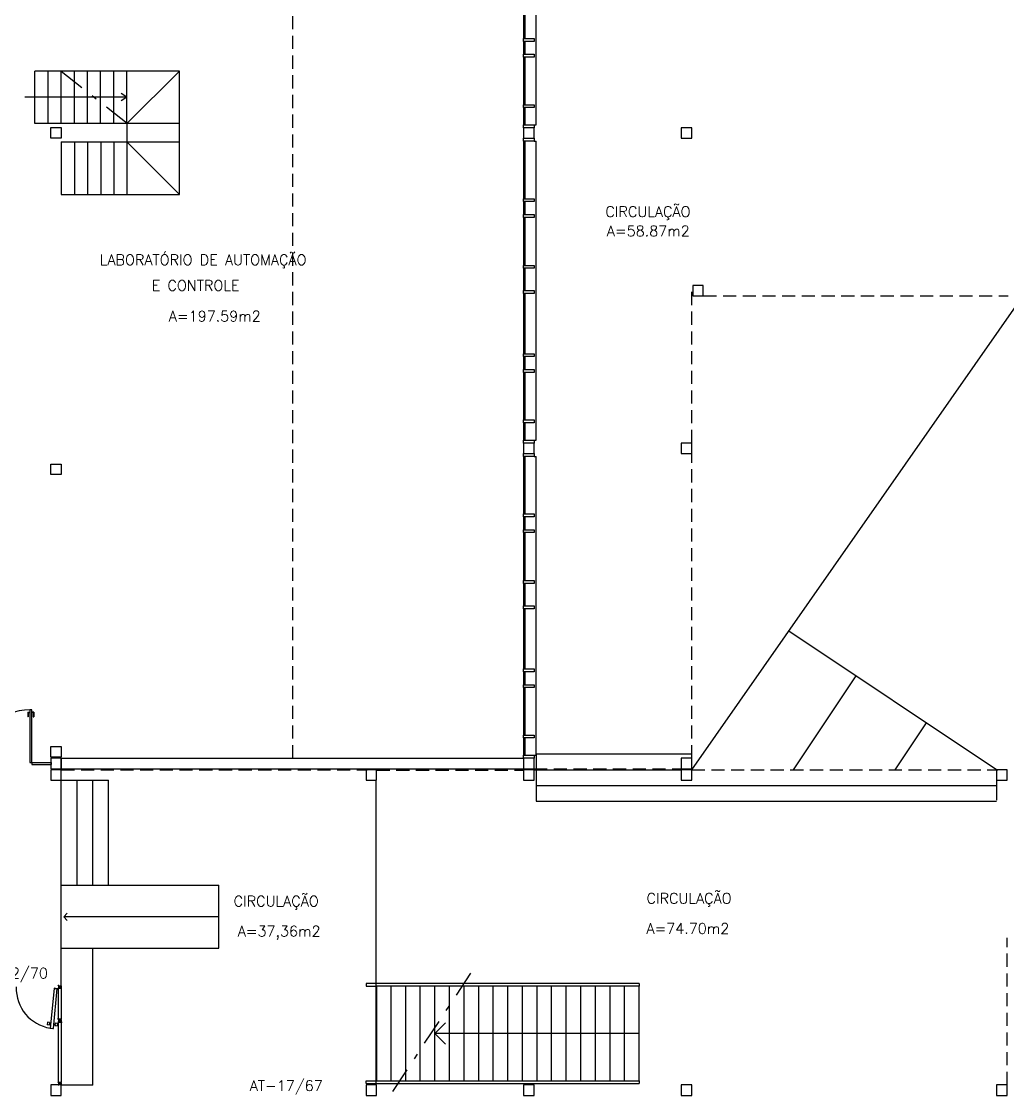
# Model space of a CAD drawing. Header units: centimetres. Extents: x -214 to 72, y 205 to 367.
# Drawn here: x -199.59 to -180.83, y 278.9 to 299.34 of the extents above; entities that cross this region are included whole.
import ezdxf

# ---------------------------------------------------------------- set-up
doc = ezdxf.new("R2010")
doc.units = ezdxf.units.CM
doc.header["$MEASUREMENT"] = 0
doc.linetypes.add('DASHDOT', pattern=[1, 0.5, -0.25, 0, -0.25])
doc.linetypes.add('HIDDEN', pattern=[0.375, 0.25, -0.125])
doc.layers.get('0').update_dxf_attribs({"linetype": 'CONTINUOUS'})
for name, color, linetype in [('1', 1, 'CONTINUOUS'), ('2', 2, 'CONTINUOUS'), ('ALV', 2, 'CONTINUOUS'), ('AR-ATT01-EFL', 1, 'CONTINUOUS'), ('DIV', 2, 'CONTINUOUS'), ('ENDEREÇO NOVO', 2, 'CONTINUOUS'), ('ESQ', 1, 'CONTINUOUS'), ('ESTRUT', 3, 'CONTINUOUS'), ('PISO', 1, 'CONTINUOUS'), ('PROJ', 1, 'HIDDEN'), ('PROJEÇÃO', 1, 'HIDDEN'), ('TEXTO', 2, 'CONTINUOUS')]:
    doc.layers.add(name, color=color, linetype=linetype)
doc.styles.add('UNB-100', font='simplex.shx', dxfattribs={"height": 0.2})

# ---------------------------------------------------------------- blocks, each defined once
blk = doc.blocks.new('ESQ6')
at = {"layer": 'ESQ'}
for p, q in [((-0.24, 5.745), (-0.24, 0.055)), ((-0.2, 5.745), (-0.24, 5.745)), ((-0.2, 5.745), (-0.2, 5.745)), ((-0.025, 5.415), (-0.025, 5.745)), ((0, 5.415), (0, 5.745)), ((-0.025, 4.455), (-0.025, 5.36)), ((0, 4.455), (0, 5.36)), ((-0.025, 4.155), (-0.025, 4.4)), ((0, 4.155), (0, 4.4)), ((-0.025, 2.955), (-0.025, 4.1)), ((0, 2.955), (0, 4.1)), ((-0.025, 2.475), (-0.025, 2.9)), ((0, 2.475), (0, 2.9)), ((-0.025, 1.505), (-0.025, 2.42)), ((0, 1.505), (0, 2.42)), ((-0.025, 1.205), (-0.025, 1.45)), ((0, 1.205), (0, 1.45)), ((-0.025, 0.055), (-0.025, 1.15)), ((0, 0.055), (0, 1.15)), ((-0.2, 0.055), (-0.24, 0.055))]:
    blk.add_line(p, q, dxfattribs=at)
for points in [[(0, 5.745), (-0.2, 5.745), (-0.2, 5.8), (0, 5.8)], [(0, 5.36), (-0.2, 5.36), (-0.2, 5.415), (0, 5.415)], [(0, 4.4), (-0.2, 4.4), (-0.2, 4.455), (0, 4.455)], [(0, 4.1), (-0.2, 4.1), (-0.2, 4.155), (0, 4.155)], [(0, 2.9), (-0.2, 2.9), (-0.2, 2.955), (0, 2.955)], [(0, 2.42), (-0.2, 2.42), (-0.2, 2.475), (0, 2.475)], [(0, 1.45), (-0.2, 1.45), (-0.2, 1.505), (0, 1.505)], [(0, 1.15), (-0.2, 1.15), (-0.2, 1.205), (0, 1.205)], [(0, 0), (-0.2, 0), (-0.2, 0.055), (0, 0.055)]]:
    blk.add_lwpolyline(points, close=True, dxfattribs=at)
blk = doc.blocks.new('PDFT')
at = {"color": 1}
for p, q in [((0.318, 0.979), (0.318, 0.889)), ((0.318, 0.979), (0.358, 0.979)), ((0.328, 0.889), (0.318, 0.889)), ((0.328, 0.969), (0.328, 0.889)), ((0.328, 0.969), (0.358, 0.969)), ((0.433, 0.979), (0.393, 0.979)), ((0.423, 0.969), (0.393, 0.969)), ((0.423, 0.969), (0.423, 0.889)), ((0.423, 0.889), (0.433, 0.889)), ((0.433, 0.979), (0.433, 0.889)), ((2.362, 0.979), (2.362, 0.889)), ((2.362, 0.979), (2.402, 0.979)), ((2.372, 0.889), (2.362, 0.889)), ((2.372, 0.969), (2.372, 0.889)), ((2.372, 0.969), (2.402, 0.969)), ((2.477, 0.979), (2.437, 0.979)), ((2.467, 0.969), (2.437, 0.969)), ((2.467, 0.969), (2.467, 0.889)), ((2.467, 0.889), (2.477, 0.889)), ((2.477, 0.979), (2.477, 0.889))]:
    blk.add_line(p, q, dxfattribs=at)
at = {"color": 2}
for p, q in [((0.358, 0.018), (0.358, 1.019)), ((0.358, 1.019), (0.393, 1.019)), ((0.393, 1.019), (0.393, 0.018)), ((2.402, 1.019), (2.402, 0.018)), ((2.437, 1.019), (2.402, 1.019)), ((2.437, 0.018), (2.437, 1.019)), ((0.358, 0.018), (0, 0.017)), ((0, 0.017), (0, -0.017)), ((0.393, 0.018), (0.358, 0.018)), ((0.358, 0.018), (0.358, -0.017)), ((2.402, 0.018), (2.437, 0.018)), ((2.437, 0.017), (2.437, -0.017)), ((2.437, 0.017), (2.805, 0.017)), ((2.805, 0.017), (2.805, -0.017)), ((0, -0.017), (0.358, -0.017)), ((2.437, -0.017), (2.805, -0.017))]:
    blk.add_line(p, q, dxfattribs=at)
at = {"color": 1}
for centre, start, end in [((0.393, 0.018), 0.0837, 90), ((2.402, 0.018), 90, 179.9163)]:
    blk.add_arc(centre, 1.002, start, end, dxfattribs=at)
blk = doc.blocks.new('MTDIV')
for p, q in [((-0.0285, 0.0185), (-0.0285, 0.0285)), ((-0.0185, 0.0285), (-0.0285, 0.0285)), ((-0.0265, 0.0185), (-0.0285, 0.0185)), ((-0.0265, 0.0235), (-0.0265, 0.0265)), ((-0.0265, 0.0265), (-0.0185, 0.0265)), ((-0.0265, 0.0235), (0.0265, 0.0235)), ((-0.0215, 0.0235), (-0.0265, 0.0235)), ((-0.0265, 0.0185), (-0.0265, 0.0215)), ((-0.0265, 0.0215), (-0.0235, 0.0215)), ((-0.0235, 0.0215), (-0.0235, -0.0215)), ((-0.0215, 0.0235), (-0.0215, 0.0215)), ((-0.0215, 0.0215), (0.0215, 0.0215)), ((-0.0215, 0.0195), (0.0195, 0.0195)), ((-0.0215, 0.0195), (-0.0215, -0.0195)), ((-0.0185, 0.0265), (-0.0185, 0.0285)), ((-0.0049, 0), (0.0049, 0)), ((0, -0.0049), (0, 0.0049)), ((0.0195, 0.0095), (0.0115, 0.0095)), ((0.0115, 0.0095), (0.0115, 0.0075)), ((0.0215, 0.0075), (0.0115, 0.0075)), ((0.0135, 0.0075), (0.0135, 0.0055)), ((0.0215, 0.0055), (0.0135, 0.0055)), ((0.0185, 0.0265), (0.0185, 0.0285)), ((0.0185, 0.0285), (0.0285, 0.0285)), ((0.0185, 0.0265), (0.0265, 0.0265)), ((0.0195, 0.0195), (0.0195, 0.0095)), ((0.0215, 0.0235), (0.0215, 0.0075)), ((0.0215, 0.0235), (0.0265, 0.0235)), ((0.0215, 0.0055), (0.0215, -0.0055)), ((0.0235, 0.0215), (0.0235, -0.0215)), ((0.0265, 0.0215), (0.0235, 0.0215)), ((0.0265, 0.0235), (0.0265, 0.0265)), ((0.0265, 0.0185), (0.0265, 0.0215)), ((0.0265, 0.0185), (0.0285, 0.0185)), ((0.0285, 0.0185), (0.0285, 0.0285)), ((-0.0285, -0.0185), (-0.0285, -0.0285)), ((-0.0285, -0.0185), (-0.0265, -0.0185)), ((-0.0185, -0.0285), (-0.0285, -0.0285)), ((-0.0265, -0.0185), (-0.0265, -0.0215)), ((-0.0265, -0.0215), (-0.0235, -0.0215)), ((0.0265, -0.0235), (-0.0265, -0.0235)), ((-0.0265, -0.0235), (-0.0265, -0.0265)), ((-0.0215, -0.0235), (-0.0265, -0.0235)), ((-0.0185, -0.0265), (-0.0265, -0.0265)), ((-0.0215, -0.0195), (0.0195, -0.0195)), ((-0.0215, -0.0215), (0.0215, -0.0215)), ((-0.0215, -0.0215), (-0.0215, -0.0235)), ((-0.0185, -0.0265), (-0.0185, -0.0285)), ((0.0215, -0.0075), (0.0115, -0.0075)), ((0.0115, -0.0075), (0.0115, -0.0095)), ((0.0195, -0.0095), (0.0115, -0.0095)), ((0.0215, -0.0055), (0.0135, -0.0055)), ((0.0135, -0.0055), (0.0135, -0.0075)), ((0.0185, -0.0265), (0.0185, -0.0285)), ((0.0265, -0.0265), (0.0185, -0.0265)), ((0.0185, -0.0285), (0.0285, -0.0285)), ((0.0195, -0.0095), (0.0195, -0.0195)), ((0.0215, -0.0075), (0.0215, -0.0235)), ((0.0215, -0.0235), (0.0265, -0.0235)), ((0.0265, -0.0215), (0.0235, -0.0215)), ((0.0265, -0.0185), (0.0265, -0.0215)), ((0.0285, -0.0185), (0.0265, -0.0185)), ((0.0265, -0.0235), (0.0265, -0.0265)), ((0.0285, -0.0185), (0.0285, -0.0285))]:
    blk.add_line(p, q)
blk = doc.blocks.new('A$C34F976D8')
at = {"layer": 'DIV'}
blk.add_blockref('MTDIV', (0.028, 0.028), dxfattribs=at)
blk = doc.blocks.new('DIV12')
for p, q in [((-0.005, 0), (0.005, 0)), ((0, -0.005), (0, 0.005)), ((0.024, 0.018), (0.028, 0.018)), ((0.024, 0.018), (0.024, 0.016)), ((0.024, 0.016), (0.028, 0.016)), ((0.028, 0.03), (0.043, 0.03)), ((0.028, 0.018), (0.028, 0.03)), ((0.028, -0.017), (0.028, 0.016)), ((0.03, 0.028), (1.169, 0.028)), ((0.03, -0.029), (0.03, 0.028)), ((0.043, 0.03), (0.043, 0.028)), ((0.024, -0.017), (0.028, -0.017)), ((0.024, -0.017), (0.024, -0.019)), ((0.024, -0.019), (0.028, -0.019)), ((0.028, -0.031), (0.028, -0.019)), ((0.028, -0.031), (0.043, -0.031)), ((0.03, -0.029), (1.169, -0.029)), ((0.043, -0.029), (0.043, -0.031))]:
    blk.add_line(p, q)
blk = doc.blocks.new('PLXE')
at = {"color": 1}
for p, q in [((0.043, 0.69), (0.048, 0.74)), ((0.082, 0.686), (0.043, 0.69)), ((0.087, 0.736), (0.048, 0.74)), ((0.082, 0.686), (0.084, 0.701)), ((0.112, 0.698), (0.084, 0.701)), ((0.086, 0.721), (0.087, 0.736)), ((0.114, 0.718), (0.086, 0.721)), ((0.169, 0.693), (0.197, 0.69)), ((0.171, 0.713), (0.199, 0.71)), ((0.195, 0.675), (0.197, 0.69)), ((0.195, 0.675), (0.235, 0.671)), ((0.199, 0.71), (0.2, 0.725)), ((0.2, 0.725), (0.24, 0.721)), ((0.235, 0.671), (0.24, 0.721))]:
    blk.add_line(p, q, dxfattribs=at)
at = {"color": 2}
for p, q in [((0.121, 0.788), (0.047, 0.032)), ((0.178, 0.782), (0.103, 0.027)), ((0.119, 0.79), (0.118, 0.776)), ((0.118, 0.776), (0.12, 0.776)), ((0.131, 0.789), (0.119, 0.79)), ((0.178, 0.782), (0.121, 0.788)), ((0.131, 0.794), (0.133, 0.794)), ((0.131, 0.794), (0.131, 0.789)), ((0.133, 0.794), (0.133, 0.789)), ((0.166, 0.786), (0.133, 0.789)), ((0.166, 0.791), (0.168, 0.79)), ((0.166, 0.791), (0.166, 0.786)), ((0.168, 0.79), (0.168, 0.785)), ((0.18, 0.784), (0.168, 0.785)), ((0.176, 0.77), (0.178, 0.77)), ((0.18, 0.784), (0.178, 0.77)), ((-0.008, 0), (0.008, 0)), ((0, 0.006), (0, -0.007)), ((0.044, 0.031), (0.046, 0.045)), ((0.056, 0.029), (0.044, 0.031)), ((0.046, 0.045), (0.048, 0.045)), ((0.103, 0.027), (0.047, 0.032)), ((0.056, 0.024), (0.056, 0.029)), ((0.056, 0.024), (0.058, 0.024)), ((0.091, 0.026), (0.058, 0.029)), ((0.058, 0.024), (0.058, 0.029)), ((0.091, 0.021), (0.091, 0.026)), ((0.091, 0.021), (0.093, 0.021)), ((0.105, 0.025), (0.093, 0.026)), ((0.093, 0.021), (0.093, 0.026)), ((0.104, 0.039), (0.106, 0.039)), ((0.105, 0.025), (0.106, 0.039))]:
    blk.add_line(p, q, dxfattribs=at)
at = {"color": 1}
blk.add_arc((0.065, 0.028), 0.764, 357.9063, 81.358, dxfattribs=at)

msp = doc.modelspace()

# ---------------------------------------------------------------- linework, layer by layer
at = {"layer": '1'}
msp.add_lwpolyline([(-187.835, 280.078), (-191.724, 280.078), (-191.522, 280.28), (-191.724, 280.078), (-191.522, 279.875)], dxfattribs=at)
at = {"layer": '2'}
for p, q in [((-199.035, 297.123, -0.009), (-199.035, 297.323, -0.009)), ((-199.035, 297.323, -0.009), (-198.835, 297.323, -0.009)), ((-198.835, 297.323, -0.009), (-198.835, 297.123, -0.009)), ((-198.835, 297.123, -0.009), (-199.035, 297.123, -0.009)), ((-199.035, 290.718), (-199.035, 290.918)), ((-199.035, 290.918), (-198.835, 290.918)), ((-198.835, 290.718), (-199.035, 290.718)), ((-198.835, 290.918), (-198.835, 290.718)), ((-199.035, 285.338), (-199.035, 285.538)), ((-199.035, 285.538), (-198.835, 285.538)), ((-198.835, 285.538), (-198.835, 285.338)), ((-198.835, 285.338), (-199.035, 285.338))]:
    msp.add_line(p, q, dxfattribs=at)
at = {"layer": 'ALV', "ltscale": 10}
for p, q in [((-199.087, 298.398, 0.006), (-199.337, 298.398, 0.006)), ((-196.587, 298.398, -0.231), (-199.087, 298.398, 0.006)), ((-197.585, 297.398, 0.042), (-196.587, 298.398, -0.231)), ((-196.587, 296.048, -0.231), (-196.587, 298.398, 0.006)), ((-196.587, 297.398, 0.006), (-199.337, 297.398, 0.006)), ((-198.835, 297.048, 0.042), (-198.835, 296.048, -0.009)), ((-197.585, 297.048, 0.042), (-196.587, 296.048, -0.231)), ((-198.835, 296.048, 0.079), (-197.952, 296.048, 0.047))]:
    msp.add_line(p, q, dxfattribs=at)
at = {"layer": 'ALV'}
for p, q in [((-199.337, 297.398, -0.294), (-199.337, 298.398, -0.294)), ((-199.087, 297.398, -0.294), (-199.087, 298.398, -0.294)), ((-198.837, 297.398, -0.294), (-198.837, 298.398, -0.294)), ((-198.587, 297.398, -0.294), (-198.587, 298.398, -0.294)), ((-198.337, 297.398, -0.294), (-198.337, 298.398, -0.294)), ((-198.087, 297.398, -0.294), (-198.087, 298.398, -0.294)), ((-197.837, 297.398, -0.294), (-197.837, 298.398, -0.294)), ((-197.587, 297.398, -0.294), (-197.587, 298.398, -0.294)), ((-199.035, 285.318), (-199.035, 285.118)), ((-198.835, 285.318), (-190.035, 285.318)), ((-198.835, 285.318), (-198.835, 285.118)), ((-190.035, 285.318), (-190.035, 285.118)), ((-198.835, 285.118), (-190.035, 285.118)), ((-192.835, 279.098), (-192.835, 279.098)), ((-187.835, 279.178), (-187.835, 279.127)), ((-187.835, 279.178), (-187.835, 279.178)), ((-187.835, 279.178), (-187.835, 279.178))]:
    msp.add_line(p, q, dxfattribs=at)
at = {"layer": 'ALV', "linetype": 'HIDDEN', "ltscale": 10}
for p, q in [((-197.585, 297.398, 0.06), (-197.585, 296.048, -0.009)), ((-198.835, 297.048, 0.079), (-196.587, 297.048, -0.003)), ((-198.585, 297.048, 0.042), (-198.585, 296.048, -0.009)), ((-198.335, 297.048, 0.042), (-198.335, 296.048, -0.009)), ((-198.085, 297.048, 0.042), (-198.085, 296.048, -0.009)), ((-197.835, 297.048, 0.042), (-197.835, 296.048, -0.009)), ((-197.952, 296.048, 0.092), (-196.587, 296.048, -0.231))]:
    msp.add_line(p, q, dxfattribs=at)
at = {"layer": 'AR-ATT01-EFL'}
for p, q in [((-197.587, 297.898, 0.006), (-199.529, 297.898, 0.006)), ((-197.587, 297.898, 0.006), (-197.695, 297.968, 0.006)), ((-197.587, 297.898, 0.006), (-197.695, 297.829, 0.006)), ((-198.785, 282.3), (-198.726, 282.37)), ((-198.785, 282.3), (-198.726, 282.231))]:
    msp.add_line(p, q, dxfattribs=at)
msp.add_lwpolyline([(-195.835, 282.3), (-198.785, 282.3)], dxfattribs=at)
at = {"layer": 'DIV'}
for p, q in [((-198.892, 280.936), (-198.892, 280.357)), ((-198.835, 280.936), (-198.835, 280.357)), ((-198.892, 280.369), (-198.894, 280.369)), ((-198.894, 280.355), (-198.894, 280.369)), ((-198.894, 280.355), (-198.882, 280.355)), ((-198.892, 280.357), (-198.835, 280.357)), ((-198.882, 280.35), (-198.882, 280.355)), ((-198.88, 280.35), (-198.882, 280.35)), ((-198.88, 280.355), (-198.847, 280.355)), ((-198.88, 280.35), (-198.88, 280.355)), ((-198.847, 280.35), (-198.847, 280.355)), ((-198.845, 280.35), (-198.847, 280.35)), ((-198.845, 280.355), (-198.833, 280.355)), ((-198.845, 280.35), (-198.845, 280.355)), ((-198.833, 280.369), (-198.835, 280.369)), ((-198.833, 280.355), (-198.833, 280.369))]:
    msp.add_line(p, q, dxfattribs=at)
at = {"layer": 'ESTRUT'}
for points in [[(-189.835, 297.318), (-190.035, 297.318), (-190.035, 297.118), (-189.835, 297.118)], [(-186.835, 297.318), (-187.035, 297.318), (-187.035, 297.118), (-186.835, 297.118)], [(-186.615, 294.318), (-186.815, 294.318), (-186.815, 294.118), (-186.615, 294.118)], [(-189.835, 291.318), (-190.035, 291.318), (-190.035, 291.118), (-189.835, 291.118)], [(-186.835, 291.318), (-187.035, 291.318), (-187.035, 291.118), (-186.835, 291.118)], [(-198.835, 285.318), (-199.035, 285.318), (-199.035, 285.118), (-198.835, 285.118)], [(-189.835, 285.318), (-190.035, 285.318), (-190.035, 285.118), (-189.835, 285.118)], [(-186.835, 285.318), (-187.035, 285.318), (-187.035, 285.118), (-186.835, 285.118)], [(-198.835, 285.098), (-199.035, 285.098), (-199.035, 284.898), (-198.835, 284.898)], [(-198.835, 285.098), (-199.035, 285.098), (-199.035, 284.898), (-198.835, 284.898)], [(-192.835, 285.098), (-193.035, 285.098), (-193.035, 284.898), (-192.835, 284.898)], [(-192.835, 285.098), (-193.035, 285.098), (-193.035, 284.898), (-192.835, 284.898)], [(-189.835, 285.098), (-190.035, 285.098), (-190.035, 284.898), (-189.835, 284.898)], [(-189.835, 285.098), (-190.035, 285.098), (-190.035, 284.898), (-189.835, 284.898)], [(-186.835, 285.098), (-187.035, 285.098), (-187.035, 284.898), (-186.835, 284.898)], [(-186.835, 285.098), (-187.035, 285.098), (-187.035, 284.898), (-186.835, 284.898)], [(-180.835, 285.098), (-181.035, 285.098), (-181.035, 284.898), (-180.835, 284.898)], [(-198.835, 279.098), (-199.035, 279.098), (-199.035, 278.898), (-198.835, 278.898)], [(-192.835, 279.098), (-193.035, 279.098), (-193.035, 278.898), (-192.835, 278.898)], [(-189.835, 279.098), (-190.035, 279.098), (-190.035, 278.898), (-189.835, 278.898)], [(-186.835, 279.098), (-187.035, 279.098), (-187.035, 278.898), (-186.835, 278.898)], [(-180.835, 279.098), (-181.035, 279.098), (-181.035, 278.898), (-180.835, 278.898)]]:
    msp.add_lwpolyline(points, close=True, dxfattribs=at)
at = {"layer": 'PISO', "linetype": 'DASHDOT'}
for p, q in [((-198.837, 298.398, 0.006), (-197.576, 297.398, 0.006)), ((-191.047, 281.228), (-192.543, 278.952))]:
    msp.add_line(p, q, dxfattribs=at)
at = {"layer": 'PISO'}
for p, q in [((-186.835, 285.098), (-180.53, 294.118)), ((-181.035, 285.098), (-184.99, 287.737)), ((-183.71, 286.883), (-184.902, 285.098)), ((-182.373, 285.99), (-182.969, 285.098)), ((-186.835, 285.398), (-189.795, 285.398)), ((-189.795, 285.398), (-189.795, 284.498)), ((-189.835, 285.098), (-187.035, 285.098)), ((-189.835, 285.098), (-187.023, 285.098)), ((-189.835, 285.098), (-187.023, 285.098)), ((-198.835, 284.9), (-197.935, 284.9)), ((-198.835, 284.9), (-197.935, 284.9)), ((-198.835, 280.993), (-198.835, 284.898)), ((-198.535, 282.9), (-198.535, 284.898)), ((-198.535, 282.9), (-198.535, 284.898)), ((-198.235, 282.9), (-198.235, 284.898)), ((-198.235, 282.9), (-198.235, 284.898)), ((-197.935, 282.9), (-197.935, 284.9)), ((-197.935, 282.9), (-197.935, 284.9)), ((-192.847, 284.898), (-192.847, 279.098)), ((-192.847, 284.898), (-192.847, 279.098)), ((-189.795, 284.798), (-181.035, 284.798)), ((-181.035, 284.898), (-181.035, 284.518)), ((-189.795, 284.498), (-181.035, 284.498)), ((-198.835, 282.9), (-198.535, 282.9)), ((-198.835, 282.9), (-195.835, 282.9)), ((-198.235, 282.9), (-197.935, 282.9)), ((-195.835, 281.7), (-195.835, 282.9)), ((-198.835, 281.7), (-195.835, 281.7)), ((-198.235, 279.096), (-198.235, 281.7)), ((-198.235, 279.102), (-198.235, 281.7)), ((-187.835, 281.028), (-193.035, 281.028)), ((-193.035, 281.028), (-193.035, 280.978)), ((-193.035, 280.978), (-192.835, 280.978)), ((-187.835, 280.978), (-192.835, 280.978)), ((-192.835, 280.978), (-192.835, 279.178)), ((-192.558, 279.178), (-192.558, 280.978)), ((-192.28, 279.178), (-192.28, 280.978)), ((-192.002, 279.178), (-192.002, 280.978)), ((-191.724, 279.178), (-191.724, 280.978)), ((-191.447, 279.178), (-191.447, 280.978)), ((-191.169, 279.178), (-191.169, 280.978)), ((-190.891, 279.178), (-190.891, 280.978)), ((-190.613, 279.178), (-190.613, 280.978)), ((-190.335, 279.178), (-190.335, 280.978)), ((-190.058, 279.178), (-190.058, 280.978)), ((-189.78, 279.178), (-189.78, 280.978)), ((-189.502, 279.178), (-189.502, 280.978)), ((-189.224, 279.178), (-189.224, 280.978)), ((-188.946, 279.178), (-188.946, 280.978)), ((-188.669, 279.178), (-188.669, 280.978)), ((-188.391, 279.178), (-188.391, 280.978)), ((-188.113, 279.178), (-188.113, 280.978)), ((-187.835, 281.028), (-187.835, 280.978)), ((-187.835, 279.178), (-187.835, 280.978)), ((-198.835, 279.102), (-198.235, 279.102)), ((-193.035, 279.178), (-192.835, 279.178)), ((-193.035, 279.128), (-193.035, 279.178)), ((-193.035, 279.128), (-187.835, 279.128)), ((-192.835, 279.178), (-187.835, 279.178))]:
    msp.add_line(p, q, dxfattribs=at)
at = {"layer": 'PROJ'}
for p, q in [((-186.835, 291.318), (-186.835, 294.318)), ((-186.615, 294.118), (-180.815, 294.118)), ((-186.835, 285.318), (-186.835, 291.118)), ((-198.835, 285.097), (-193.013, 285.098)), ((-198.835, 285.097), (-193.013, 285.098)), ((-192.835, 285.093), (-190.035, 285.093)), ((-192.835, 285.093), (-190.035, 285.093)), ((-189.835, 285.118), (-187.035, 285.118)), ((-189.835, 285.098), (-187.023, 285.098)), ((-189.835, 285.098), (-187.023, 285.098)), ((-186.835, 285.098), (-181.012, 285.098)), ((-186.835, 285.098), (-181.012, 285.098)), ((-180.835, 279.098), (-180.835, 281.898))]:
    msp.add_line(p, q, dxfattribs=at)
at = {"layer": 'PROJEÇÃO'}
msp.add_line((-194.43, 285.318), (-194.43, 303.118), dxfattribs=at)

# ---------------------------------------------------------------- block references
at = {"layer": 'DIV'}
for name, p, rotation in [('PLXE', (-198.864, 280.964), 180), ('DIV12', (-198.864, 280.326), 270)]:
    msp.add_blockref(name, p, dxfattribs=dict(at, rotation=rotation))
for p in [(-198.892, 280.936), (-198.892, 280.298), (-198.892, 279.098)]:
    msp.add_blockref('A$C34F976D8', p, dxfattribs=at)
at = {"layer": 'ESQ', "rotation": 180}
for p in [(-190.035, 303.118), (-190.035, 297.118), (-190.035, 291.118)]:
    msp.add_blockref('ESQ6', p, dxfattribs=at)
at = {"layer": 'ESQ'}
msp.add_blockref('PDFT', (-201.835, 285.218), dxfattribs=at)

# ---------------------------------------------------------------- texts
at = {"layer": 'ENDEREÇO NOVO', "style": 'UNB-100'}
for s, p in [('AT-12/70', (-200.479, 281.125)), ('AT-17/67', (-195.248, 278.986))]:
    msp.add_text(s, height=0.2, dxfattribs=at).set_placement(p)
at = {"layer": 'TEXTO', "style": 'UNB-100'}
for s, p in [('CIRCULAÇÃO', (-188.479, 295.621)), ('A=58.87m2', (-188.451, 295.252)), ('LABORATÓRIO DE AUTOMAÇÃO', (-198.103, 294.706)), ('E CONTROLE', (-197.114, 294.216)), ('A=197.59m2', (-196.788, 293.633)), ('CIRCULAÇÃO', (-195.555, 282.498)), ('CIRCULAÇÃO', (-187.696, 282.55)), ('A=74.70m2', (-187.698, 281.977)), ('A=37,36m2', (-195.478, 281.926))]:
    msp.add_text(s, height=0.2, dxfattribs=at).set_placement(p)

doc.saveas('drawing.dxf')
